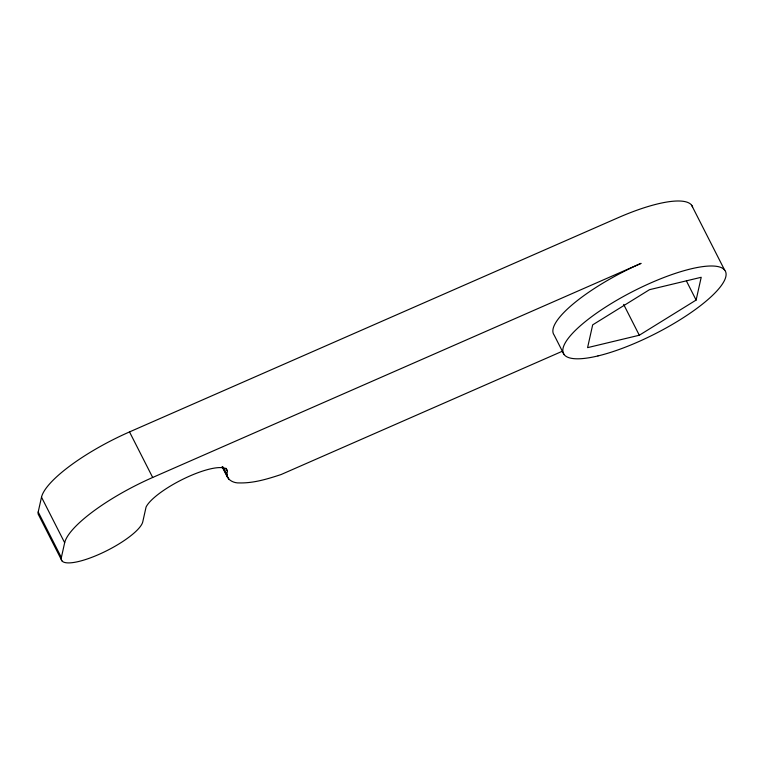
<?xml version="1.0" encoding="UTF-8"?>
<svg xmlns="http://www.w3.org/2000/svg" width="764" height="764" viewBox="0 0 764 764"><rect width="100%" height="100%" fill="white"/><g stroke="black" fill="none" stroke-linecap="round" stroke-linejoin="round"><path stroke-width="1.15" d="M562.438 351.201L281.114 474.53C267.639 478.961 253.686 483.268 239.342 482.924C233.001 483.297 224.626 478.799 227.471 471.369L225.857 468.189M61.894 560.747L38.735 515.194A45.401 11.957 -27 0 1 38.2 511.976L41.504 497.183A90.811 23.923 -27 0 1 129.517 431.918L617.923 217.807A90.811 23.923 -27 0 1 692.623 207.101M227.471 471.369A45.716 12.043 -27 0 0 189.711 476.048A45.716 12.043 -27 0 0 146.067 507.057L142.763 521.841A45.401 11.957 -27 0 1 98.757 554.483A45.401 11.957 -27 0 1 61.359 557.529L64.663 542.736L41.504 497.183M696.119 300.061L701.209 277.284L649.486 289.69L592.673 324.862L587.583 347.639L639.306 335.234L696.119 300.061L686.397 280.932M64.663 542.736A90.811 23.923 -27 0 1 152.676 477.471L641.082 263.36A90.811 23.923 -27 0 0 554.139 335.062L564.061 354.591M691.649 205.268L724.74 270.332M623.644 304.425L639.306 335.234M223.193 467.157L226.965 474.568M222.525 466.814L228.99 479.525M222.085 466.708L227.471 477.299M129.517 431.918L152.676 477.471M38.2 511.976L61.359 557.529M597.973 355.928A90.811 23.923 -27 0 0 725.8 276.778A90.811 23.923 -27 0 0 609.424 304.683A90.811 23.923 -27 0 0 597.973 355.928"/></g></svg>
